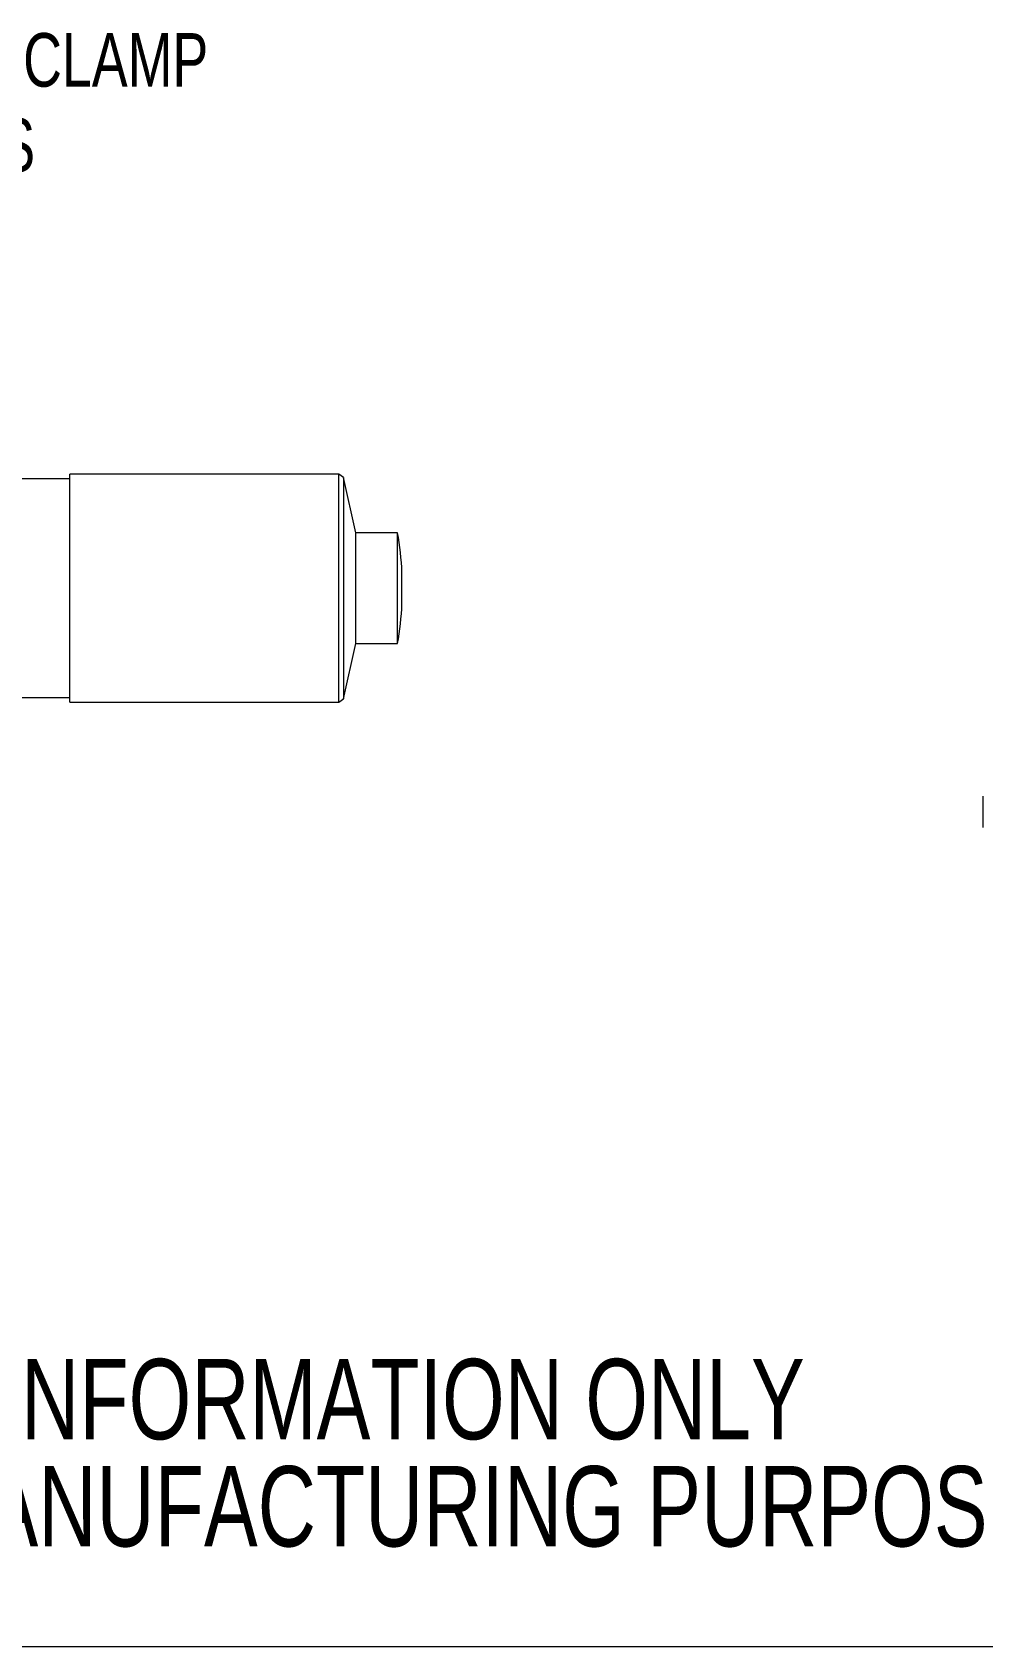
# Model space of a CAD drawing. Header units: millimetres. Extents: x 2 to 278, y 1 to 215.
# Drawn here: x 67.8 to 105.4, y 0.9 to 64.7 of the extents above; entities that cross this region are included whole.
import ezdxf

# ---------------------------------------------------------------- set-up
doc = ezdxf.new("R2010")
doc.units = ezdxf.units.MM
doc.styles.add('SLDTEXTSTYLE0', font='TXT', dxfattribs={"width": 0.75})
doc.dimstyles.new('SLDDIMSTYLE0', dxfattribs={"dimtxt": 2.116667, "dimasz": 3.175, "dimexe": 0, "dimexo": 0.0625, "dimgap": 0.529167, "dimtad": 0, "dimtih": 1, "dimtoh": 1, "dimdec": 1, "dimlfac": 2, "dimrnd": 1e-09, "dimzin": 12, "dimdsep": 46, "dimtxsty": 'SLDTEXTSTYLE0', "dimsah": 1, "dimcen": 0, "dimadec": 0, "dimazin": 3, "dimtfac": 1, "dimtdec": 1, "dimtofl": 0, "dimtmove": 0, "dimatfit": 3, "dimfxl": 1, "dimfrac": 2, "dimtolj": 1, "dimtzin": 12, "dimarcsym": 0})

# ---------------------------------------------------------------- blocks, each defined once
blk = doc.blocks.new('_D_24')
at = {"color": 8, "linetype": 'Continuous', "lineweight": 0}
for p, q in [((32.114, 46.05), (42.237, 63.583)), ((42.237, 63.583), (46.047, 63.583))]:
    blk.add_line(p, q, dxfattribs=at)
at = {"color": 8, "linetype": 'Continuous', "lineweight": 18}
blk.add_solid([(32.114, 46.05), (34.142, 48.545), (33.262, 49.053)], dxfattribs=at)
at = {"color": 8, "linetype": 'Continuous', "lineweight": 18, "char_height": 2.11667, "attachment_point": 1, "style": 'SLDTEXTSTYLE0'}
for s, insert in [('SIDE MICROMETER CLAMP', (46.841, 64.63)), ('SECURING SCREWS', (46.841, 61.267)), ('2.0mm [5/64in] HEX', (46.841, 57.904))]:
    blk.add_mtext(s, dxfattribs=dict(at, insert=insert))

msp = doc.modelspace()

# ---------------------------------------------------------------- linework, layer by layer
at = {"color": 7, "linetype": 'Continuous', "lineweight": 18}
for p, q in [((79.948, 47.208), (69.32, 47.208)), ((69.32, 45.353), (69.32, 47.208)), ((80.142, 47.084), (79.948, 47.208)), ((79.948, 45.353), (79.948, 47.208)), ((69.32, 47.026), (62.165, 47.026)), ((80.623, 44.899), (80.142, 47.084)), ((80.142, 47.084), (80.142, 38.332)), ((69.32, 38.208), (69.32, 45.353)), ((79.948, 38.208), (79.948, 45.353)), ((82.274, 44.899), (80.623, 44.899)), ((80.623, 43.996), (80.623, 44.899)), ((82.274, 43.996), (82.274, 44.899)), ((80.623, 40.518), (80.623, 43.996)), ((82.274, 40.518), (82.274, 43.996)), ((82.449, 43.073), (82.449, 43.328)), ((82.449, 42.089), (82.449, 43.073)), ((80.142, 38.332), (80.623, 40.518)), ((80.623, 40.518), (82.274, 40.518)), ((62.236, 38.39), (69.32, 38.39)), ((79.948, 38.208), (80.142, 38.332)), ((69.32, 38.208), (79.948, 38.208)), ((105.394, 34.494), (105.394, 33.254)), ((277.989, 0.903), (1.579, 0.903))]:
    msp.add_line(p, q, dxfattribs=at)
for start, end in [(2.79709, 9.93321), (350.06679, 357.20291)]:
    msp.add_arc((69.764, 42.708), 12.7, start, end, dxfattribs=at)

# ---------------------------------------------------------------- texts
at = {"color": 7, "linetype": 'Continuous', "lineweight": 0, "char_height": 3.175, "attachment_point": 2, "style": 'SLDTEXTSTYLE0'}
for s, insert in [('FOR INFORMATION ONLY', (78.638, 12.27)), ('NOT FOR MANUFACTURING PURPOSES', (78.962, 8.037))]:
    msp.add_mtext(s, dxfattribs=dict(at, insert=insert))

# ---------------------------------------------------------------- dimensions: what is measured, and where the dimension line sits
at = {"color": 8, "linetype": 'Continuous', "lineweight": 18}
dim = msp.add_diameter_dim_2p(p1=(31.057, 44.218), p2=(32.114, 46.05), text='SIDE MICROMETER CLAMP\\PSECURING SCREWS\\P2.0mm [5/64in] HEX', dimstyle='SLDDIMSTYLE0', override={"dimpost": '<>'}, dxfattribs=at)
dim.commit()
dim.dimension.update_dxf_attribs({"geometry": '_D_24', "text_midpoint": (64.543, 63.583), "dimtype": 163})

doc.saveas('drawing.dxf')
